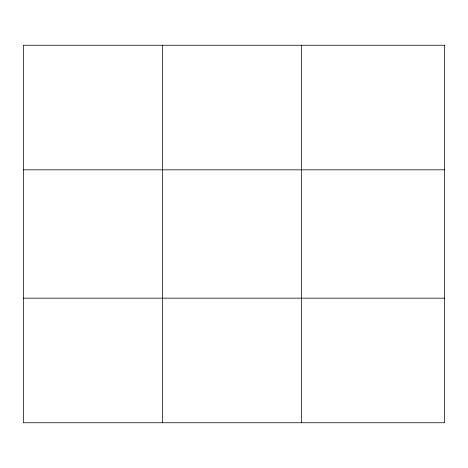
<?xml version="1.0" encoding="UTF-8"?>
<svg xmlns="http://www.w3.org/2000/svg" width="468" height="468" viewBox="0 0 468 468"><rect width="100%" height="100%" fill="white"/><g stroke="black" fill="none" stroke-linecap="round" stroke-linejoin="round"><path stroke-width="0.7" d="M162.396 45.25L162.396 422.75M301.392 45.25L301.392 422.75M23.4 169.826L444.6 169.826M23.4 298.174L444.6 298.174M444.6 45.25L444.6 422.75L23.4 422.75L23.4 45.25L444.6 45.25"/></g></svg>
